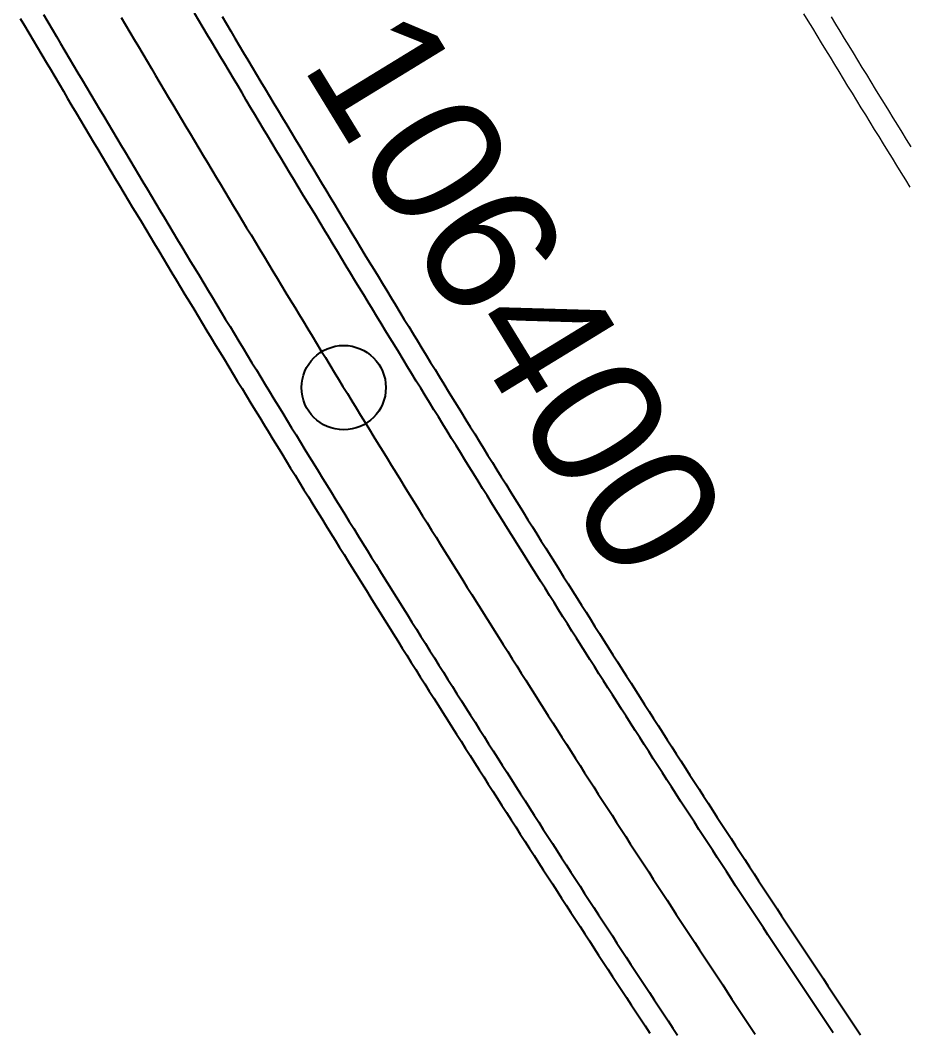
# Model space of a CAD drawing. Extents: x 2610184 to 2620710, y 1263771 to 1270672.
# Drawn here: x 2612871.2 to 2612923.8, y 1268101.6 to 1268161.6 of the extents above; entities that cross this region are included whole.
import ezdxf

# ---------------------------------------------------------------- set-up
doc = ezdxf.new("R2010")
doc.units = 0
doc.header["$LTSCALE"] = 5
doc.linetypes.add('DASHDOT', pattern=[10, 5, -2.5, 0, -2.5])
doc.linetypes.add('DASHEDX2', pattern=[3.75, 2.5, -1.25])
doc.layers.get('0').update_dxf_attribs({"color": 1, "linetype": 'CONTINUOUS'})
for name, color, linetype in [('Grundriss_16', 7, 'CONTINUOUS'), ('Grundriss_26', 7, 'CONTINUOUS'), ('TunnelacsheWest', 3, 'CONTINUOUS')]:
    doc.layers.add(name, color=color, linetype=linetype)
doc.styles.add('ARIAL', font='arial.ttf')

# ---------------------------------------------------------------- blocks, each defined once
blk = doc.blocks.new('CDWK_PTTYP10')
at = {"color": 0, "lineweight": -2}
blk.add_circle((0, 0), 0.5, dxfattribs=at)

msp = doc.modelspace()

# ---------------------------------------------------------------- linework, layer by layer
at = {"layer": 'Grundriss_16', "color": 1, "linetype": 'DASHEDX2', "lineweight": -3, "ltscale": 0.75}
for points in [[(2612872.609, 1268161.983), (2612872.863, 1268161.551), (2612873.118, 1268161.12), (2612873.373, 1268160.688), (2612873.629, 1268160.257), (2612873.884, 1268159.826), (2612874.139, 1268159.394), (2612874.395, 1268158.963), (2612874.65, 1268158.532), (2612874.906, 1268158.101), (2612875.162, 1268157.669), (2612875.418, 1268157.238), (2612875.674, 1268156.807), (2612875.93, 1268156.376), (2612876.186, 1268155.946), (2612876.442, 1268155.515), (2612876.699, 1268155.084), (2612876.955, 1268154.653), (2612877.212, 1268154.223), (2612877.469, 1268153.792), (2612877.726, 1268153.362), (2612877.983, 1268152.931), (2612878.24, 1268152.501), (2612878.497, 1268152.07), (2612878.755, 1268151.64), (2612879.012, 1268151.21), (2612879.27, 1268150.78), (2612879.528, 1268150.35), (2612879.786, 1268149.92), (2612880.044, 1268149.49), (2612880.302, 1268149.06), (2612880.56, 1268148.63), (2612880.819, 1268148.2), (2612881.077, 1268147.77), (2612881.336, 1268147.341), (2612881.594, 1268146.911), (2612881.853, 1268146.482), (2612882.112, 1268146.052), (2612882.372, 1268145.623), (2612882.631, 1268145.194), (2612882.89, 1268144.765), (2612883.15, 1268144.336), (2612883.41, 1268143.906), (2612883.67, 1268143.477), (2612883.929, 1268143.049), (2612884.19, 1268142.62), (2612884.45, 1268142.191), (2612884.71, 1268141.762), (2612884.971, 1268141.334), (2612885.231, 1268140.905), (2612885.492, 1268140.477), (2612885.753, 1268140.048), (2612886.014, 1268139.62), (2612886.276, 1268139.192), (2612886.537, 1268138.764), (2612886.799, 1268138.336), (2612887.06, 1268137.908), (2612887.322, 1268137.48), (2612887.584, 1268137.052), (2612887.846, 1268136.624), (2612888.108, 1268136.197), (2612888.371, 1268135.769), (2612888.633, 1268135.342), (2612888.896, 1268134.914), (2612889.159, 1268134.487), (2612889.422, 1268134.06), (2612889.685, 1268133.633), (2612889.948, 1268133.205), (2612890.212, 1268132.779), (2612890.476, 1268132.352), (2612890.739, 1268131.925), (2612891.003, 1268131.498), (2612891.267, 1268131.072), (2612891.532, 1268130.645), (2612891.796, 1268130.219), (2612892.061, 1268129.792), (2612892.326, 1268129.366), (2612892.59, 1268128.94), (2612892.856, 1268128.514), (2612893.121, 1268128.088), (2612893.386, 1268127.662), (2612893.652, 1268127.236), (2612893.918, 1268126.81), (2612894.183, 1268126.385), (2612894.449, 1268125.959), (2612894.716, 1268125.534), (2612894.982, 1268125.109), (2612895.249, 1268124.683), (2612895.515, 1268124.258), (2612895.782, 1268123.833), (2612896.05, 1268123.408), (2612896.317, 1268122.984), (2612896.584, 1268122.559), (2612896.852, 1268122.134), (2612897.12, 1268121.71), (2612897.388, 1268121.285), (2612897.656, 1268120.861), (2612897.924, 1268120.437), (2612898.193, 1268120.013), (2612898.461, 1268119.589), (2612898.73, 1268119.165), (2612898.999, 1268118.741), (2612899.268, 1268118.318), (2612899.538, 1268117.894), (2612899.807, 1268117.471), (2612900.077, 1268117.047), (2612900.347, 1268116.624), (2612900.617, 1268116.201), (2612900.888, 1268115.778), (2612901.158, 1268115.355), (2612901.429, 1268114.932), (2612901.7, 1268114.509), (2612901.971, 1268114.087), (2612902.242, 1268113.664), (2612902.514, 1268113.242), (2612902.785, 1268112.82), (2612903.057, 1268112.398), (2612903.329, 1268111.976), (2612903.601, 1268111.554), (2612903.874, 1268111.132), (2612904.146, 1268110.71), (2612904.419, 1268110.289), (2612904.692, 1268109.867), (2612904.965, 1268109.446), (2612905.239, 1268109.025), (2612905.512, 1268108.604), (2612905.786, 1268108.183), (2612906.06, 1268107.762), (2612906.334, 1268107.342), (2612906.609, 1268106.921), (2612906.883, 1268106.501), (2612907.158, 1268106.08), (2612907.433, 1268105.66), (2612907.708, 1268105.24), (2612907.984, 1268104.82), (2612908.26, 1268104.4), (2612908.535, 1268103.981), (2612908.811, 1268103.561), (2612909.088, 1268103.142), (2612909.364, 1268102.722), (2612909.641, 1268102.303), (2612909.918, 1268101.884), (2612910.195, 1268101.465)], [(2612919.419, 1268101.593), (2612919.142, 1268102.008), (2612918.865, 1268102.422), (2612918.588, 1268102.837), (2612918.312, 1268103.251), (2612918.036, 1268103.666), (2612917.76, 1268104.081), (2612917.484, 1268104.496), (2612917.208, 1268104.911), (2612916.933, 1268105.327), (2612916.658, 1268105.742), (2612916.383, 1268106.158), (2612916.108, 1268106.574), (2612915.833, 1268106.99), (2612915.559, 1268107.406), (2612915.285, 1268107.822), (2612915.011, 1268108.239), (2612914.737, 1268108.655), (2612914.463, 1268109.072), (2612914.19, 1268109.489), (2612913.917, 1268109.906), (2612913.644, 1268110.323), (2612913.371, 1268110.74), (2612913.098, 1268111.157), (2612912.826, 1268111.575), (2612912.554, 1268111.993), (2612912.282, 1268112.41), (2612912.01, 1268112.828), (2612911.738, 1268113.246), (2612911.467, 1268113.665), (2612911.195, 1268114.083), (2612910.924, 1268114.501), (2612910.654, 1268114.92), (2612910.383, 1268115.339), (2612910.112, 1268115.757), (2612909.842, 1268116.176), (2612909.572, 1268116.595), (2612909.302, 1268117.015), (2612909.032, 1268117.434), (2612908.762, 1268117.853), (2612908.493, 1268118.273), (2612908.224, 1268118.693), (2612907.955, 1268119.112), (2612907.686, 1268119.532), (2612907.417, 1268119.952), (2612907.149, 1268120.373), (2612906.88, 1268120.793), (2612906.612, 1268121.213), (2612906.344, 1268121.634), (2612906.076, 1268122.055), (2612905.809, 1268122.476), (2612905.541, 1268122.896), (2612905.274, 1268123.317), (2612905.007, 1268123.739), (2612904.74, 1268124.16), (2612904.473, 1268124.581), (2612904.206, 1268125.003), (2612903.94, 1268125.424), (2612903.674, 1268125.846), (2612903.407, 1268126.268), (2612903.141, 1268126.69), (2612902.876, 1268127.112), (2612902.61, 1268127.534), (2612902.345, 1268127.957), (2612902.079, 1268128.379), (2612901.814, 1268128.801), (2612901.549, 1268129.224), (2612901.284, 1268129.647), (2612901.02, 1268130.07), (2612900.755, 1268130.493), (2612900.491, 1268130.916), (2612900.227, 1268131.339), (2612899.963, 1268131.762), (2612899.699, 1268132.186), (2612899.435, 1268132.609), (2612899.172, 1268133.033), (2612898.908, 1268133.456), (2612898.645, 1268133.88), (2612898.382, 1268134.304), (2612898.119, 1268134.728), (2612897.856, 1268135.152), (2612897.594, 1268135.576), (2612897.331, 1268136.001), (2612897.069, 1268136.425), (2612896.806, 1268136.85), (2612896.544, 1268137.274), (2612896.283, 1268137.699), (2612896.021, 1268138.124), (2612895.759, 1268138.549), (2612895.498, 1268138.974), (2612895.236, 1268139.399), (2612894.975, 1268139.824), (2612894.714, 1268140.249), (2612894.453, 1268140.675), (2612894.193, 1268141.1), (2612893.932, 1268141.526), (2612893.671, 1268141.952), (2612893.411, 1268142.377), (2612893.151, 1268142.803), (2612892.891, 1268143.229), (2612892.631, 1268143.655), (2612892.371, 1268144.081), (2612892.112, 1268144.508), (2612891.852, 1268144.934), (2612891.593, 1268145.36), (2612891.333, 1268145.787), (2612891.074, 1268146.213), (2612890.815, 1268146.64), (2612890.556, 1268147.067), (2612890.298, 1268147.494), (2612890.039, 1268147.921), (2612889.781, 1268148.348), (2612889.522, 1268148.775), (2612889.264, 1268149.202), (2612889.006, 1268149.629), (2612888.748, 1268150.057), (2612888.49, 1268150.484), (2612888.232, 1268150.912), (2612887.975, 1268151.339), (2612887.717, 1268151.767), (2612887.46, 1268152.195), (2612887.203, 1268152.623), (2612886.945, 1268153.05), (2612886.688, 1268153.478), (2612886.431, 1268153.907), (2612886.175, 1268154.335), (2612885.918, 1268154.763), (2612885.661, 1268155.191), (2612885.405, 1268155.62), (2612885.149, 1268156.048), (2612884.892, 1268156.477), (2612884.636, 1268156.905), (2612884.38, 1268157.334), (2612884.124, 1268157.763), (2612883.869, 1268158.192), (2612883.613, 1268158.621), (2612883.357, 1268159.05), (2612883.102, 1268159.479), (2612882.847, 1268159.908), (2612882.591, 1268160.337), (2612882.336, 1268160.766), (2612882.081, 1268161.196), (2612881.826, 1268161.625), (2612881.571, 1268162.054)], [(2612883.199, 1268161.859), (2612883.454, 1268161.43), (2612883.709, 1268161.001), (2612883.964, 1268160.572), (2612884.219, 1268160.144), (2612884.474, 1268159.715), (2612884.73, 1268159.286), (2612884.985, 1268158.857), (2612885.241, 1268158.429), (2612885.497, 1268158), (2612885.752, 1268157.572), (2612886.008, 1268157.144), (2612886.264, 1268156.715), (2612886.521, 1268156.287), (2612886.777, 1268155.859), (2612887.033, 1268155.431), (2612887.29, 1268155.003), (2612887.546, 1268154.575), (2612887.803, 1268154.148), (2612888.06, 1268153.72), (2612888.317, 1268153.292), (2612888.574, 1268152.865), (2612888.831, 1268152.437), (2612889.088, 1268152.01), (2612889.346, 1268151.583), (2612889.603, 1268151.155), (2612889.861, 1268150.728), (2612890.119, 1268150.301), (2612890.377, 1268149.874), (2612890.635, 1268149.448), (2612890.893, 1268149.021), (2612891.151, 1268148.594), (2612891.409, 1268148.167), (2612891.668, 1268147.741), (2612891.927, 1268147.315), (2612892.185, 1268146.888), (2612892.444, 1268146.462), (2612892.703, 1268146.036), (2612892.963, 1268145.61), (2612893.222, 1268145.184), (2612893.481, 1268144.758), (2612893.741, 1268144.332), (2612894.001, 1268143.906), (2612894.26, 1268143.481), (2612894.52, 1268143.055), (2612894.78, 1268142.63), (2612895.041, 1268142.205), (2612895.301, 1268141.779), (2612895.562, 1268141.354), (2612895.822, 1268140.929), (2612896.083, 1268140.504), (2612896.344, 1268140.08), (2612896.605, 1268139.655), (2612896.866, 1268139.23), (2612897.128, 1268138.806), (2612897.389, 1268138.381), (2612897.651, 1268137.957), (2612897.913, 1268137.533), (2612898.175, 1268137.109), (2612898.437, 1268136.685), (2612898.699, 1268136.261), (2612898.961, 1268135.837), (2612899.224, 1268135.413), (2612899.487, 1268134.989), (2612899.749, 1268134.566), (2612900.012, 1268134.143), (2612900.276, 1268133.719), (2612900.539, 1268133.296), (2612900.802, 1268132.873), (2612901.066, 1268132.45), (2612901.33, 1268132.027), (2612901.594, 1268131.604), (2612901.858, 1268131.182), (2612902.122, 1268130.759), (2612902.386, 1268130.337), (2612902.651, 1268129.914), (2612902.915, 1268129.492), (2612903.18, 1268129.07), (2612903.445, 1268128.648), (2612903.711, 1268128.226), (2612903.976, 1268127.805), (2612904.241, 1268127.383), (2612904.507, 1268126.961), (2612904.773, 1268126.54), (2612905.039, 1268126.119), (2612905.305, 1268125.698), (2612905.571, 1268125.276), (2612905.838, 1268124.856), (2612906.105, 1268124.435), (2612906.371, 1268124.014), (2612906.638, 1268123.593), (2612906.906, 1268123.173), (2612907.173, 1268122.753), (2612907.441, 1268122.332), (2612907.708, 1268121.912), (2612907.976, 1268121.492), (2612908.244, 1268121.072), (2612908.512, 1268120.653), (2612908.781, 1268120.233), (2612909.049, 1268119.814), (2612909.318, 1268119.394), (2612909.587, 1268118.975), (2612909.856, 1268118.556), (2612910.125, 1268118.137), (2612910.395, 1268117.718), (2612910.665, 1268117.299), (2612910.934, 1268116.881), (2612911.204, 1268116.462), (2612911.475, 1268116.044), (2612911.745, 1268115.626), (2612912.016, 1268115.208), (2612912.286, 1268114.79), (2612912.557, 1268114.372), (2612912.828, 1268113.954), (2612913.1, 1268113.537), (2612913.371, 1268113.12), (2612913.643, 1268112.702), (2612913.915, 1268112.285), (2612914.187, 1268111.868), (2612914.459, 1268111.451), (2612914.732, 1268111.035), (2612915.004, 1268110.618), (2612915.277, 1268110.202), (2612915.55, 1268109.785), (2612915.823, 1268109.369), (2612916.097, 1268108.953), (2612916.371, 1268108.537), (2612916.644, 1268108.121), (2612916.918, 1268107.706), (2612917.193, 1268107.29), (2612917.467, 1268106.875), (2612917.742, 1268106.46), (2612918.017, 1268106.045), (2612918.292, 1268105.63), (2612918.567, 1268105.215), (2612918.842, 1268104.801), (2612919.118, 1268104.386), (2612919.394, 1268103.972), (2612919.67, 1268103.558), (2612919.946, 1268103.144), (2612920.222, 1268102.73), (2612920.499, 1268102.316), (2612920.776, 1268101.903), (2612921.053, 1268101.489)], [(2612871.234, 1268161.754), (2612871.489, 1268161.322), (2612871.744, 1268160.89), (2612871.999, 1268160.459), (2612872.254, 1268160.027), (2612872.51, 1268159.595), (2612872.765, 1268159.163), (2612873.021, 1268158.732), (2612873.276, 1268158.3), (2612873.532, 1268157.869), (2612873.788, 1268157.437), (2612874.044, 1268157.006), (2612874.3, 1268156.575), (2612874.556, 1268156.143), (2612874.812, 1268155.712), (2612875.069, 1268155.281), (2612875.325, 1268154.85), (2612875.582, 1268154.419), (2612875.839, 1268153.988), (2612876.096, 1268153.557), (2612876.353, 1268153.126), (2612876.61, 1268152.695), (2612876.867, 1268152.264), (2612877.124, 1268151.834), (2612877.382, 1268151.403), (2612877.639, 1268150.972), (2612877.897, 1268150.542), (2612878.155, 1268150.111), (2612878.413, 1268149.681), (2612878.671, 1268149.251), (2612878.929, 1268148.821), (2612879.187, 1268148.39), (2612879.446, 1268147.96), (2612879.705, 1268147.53), (2612879.963, 1268147.1), (2612880.222, 1268146.67), (2612880.481, 1268146.24), (2612880.74, 1268145.81), (2612880.999, 1268145.381), (2612881.259, 1268144.951), (2612881.518, 1268144.521), (2612881.778, 1268144.092), (2612882.038, 1268143.662), (2612882.298, 1268143.233), (2612882.558, 1268142.804), (2612882.818, 1268142.375), (2612883.078, 1268141.945), (2612883.339, 1268141.516), (2612883.599, 1268141.087), (2612883.86, 1268140.658), (2612884.121, 1268140.229), (2612884.382, 1268139.801), (2612884.643, 1268139.372), (2612884.904, 1268138.943), (2612885.166, 1268138.515), (2612885.428, 1268138.086), (2612885.689, 1268137.658), (2612885.951, 1268137.229), (2612886.213, 1268136.801), (2612886.475, 1268136.373), (2612886.738, 1268135.945), (2612887, 1268135.517), (2612887.263, 1268135.089), (2612887.526, 1268134.661), (2612887.789, 1268134.233), (2612888.052, 1268133.806), (2612888.315, 1268133.378), (2612888.578, 1268132.95), (2612888.842, 1268132.523), (2612889.106, 1268132.096), (2612889.37, 1268131.668), (2612889.634, 1268131.241), (2612889.898, 1268130.814), (2612890.162, 1268130.387), (2612890.427, 1268129.96), (2612890.691, 1268129.533), (2612890.956, 1268129.107), (2612891.221, 1268128.68), (2612891.487, 1268128.253), (2612891.752, 1268127.827), (2612892.017, 1268127.4), (2612892.283, 1268126.974), (2612892.549, 1268126.548), (2612892.815, 1268126.122), (2612893.081, 1268125.696), (2612893.347, 1268125.27), (2612893.614, 1268124.844), (2612893.881, 1268124.418), (2612894.147, 1268123.993), (2612894.414, 1268123.567), (2612894.682, 1268123.142), (2612894.949, 1268122.716), (2612895.217, 1268122.291), (2612895.484, 1268121.866), (2612895.752, 1268121.441), (2612896.02, 1268121.016), (2612896.289, 1268120.591), (2612896.557, 1268120.166), (2612896.826, 1268119.742), (2612897.094, 1268119.317), (2612897.363, 1268118.893), (2612897.632, 1268118.468), (2612897.902, 1268118.044), (2612898.171, 1268117.62), (2612898.441, 1268117.196), (2612898.711, 1268116.772), (2612898.981, 1268116.348), (2612899.251, 1268115.925), (2612899.522, 1268115.501), (2612899.792, 1268115.078), (2612900.063, 1268114.654), (2612900.334, 1268114.231), (2612900.605, 1268113.808), (2612900.877, 1268113.385), (2612901.148, 1268112.962), (2612901.42, 1268112.539), (2612901.692, 1268112.116), (2612901.964, 1268111.694), (2612902.237, 1268111.271), (2612902.509, 1268110.849), (2612902.782, 1268110.426), (2612903.055, 1268110.004), (2612903.328, 1268109.582), (2612903.601, 1268109.16), (2612903.875, 1268108.739), (2612904.149, 1268108.317), (2612904.422, 1268107.895), (2612904.697, 1268107.474), (2612904.971, 1268107.053), (2612905.246, 1268106.631), (2612905.52, 1268106.21), (2612905.795, 1268105.789), (2612906.07, 1268105.369), (2612906.346, 1268104.948), (2612906.621, 1268104.527), (2612906.897, 1268104.107), (2612907.173, 1268103.686), (2612907.449, 1268103.266), (2612907.726, 1268102.846), (2612908.002, 1268102.426), (2612908.279, 1268102.006), (2612908.556, 1268101.587)]]:
    msp.add_lwpolyline(points, dxfattribs=at)
at = {"layer": 'Grundriss_26', "color": 1, "linetype": 'DASHEDX2', "lineweight": 18, "ltscale": 0.75}
for points in [[(2612917.67, 1268162.027), (2612917.931, 1268161.598), (2612918.192, 1268161.169), (2612918.453, 1268160.74), (2612918.714, 1268160.311), (2612918.975, 1268159.883), (2612919.237, 1268159.454), (2612919.498, 1268159.026), (2612919.76, 1268158.597), (2612920.022, 1268158.169), (2612920.284, 1268157.741), (2612920.546, 1268157.312), (2612920.809, 1268156.884), (2612921.071, 1268156.456), (2612921.334, 1268156.028), (2612921.597, 1268155.6), (2612921.86, 1268155.173), (2612922.123, 1268154.745), (2612922.386, 1268154.317), (2612922.65, 1268153.89), (2612922.913, 1268153.462), (2612923.177, 1268153.035), (2612923.441, 1268152.608), (2612923.705, 1268152.181), (2612923.97, 1268151.754)], [(2612919.302, 1268161.845), (2612919.563, 1268161.416), (2612919.824, 1268160.988), (2612920.085, 1268160.56), (2612920.346, 1268160.131), (2612920.608, 1268159.703), (2612920.869, 1268159.275), (2612921.131, 1268158.847), (2612921.393, 1268158.419), (2612921.655, 1268157.991), (2612921.917, 1268157.564), (2612922.179, 1268157.136), (2612922.442, 1268156.709), (2612922.704, 1268156.281), (2612922.967, 1268155.854), (2612923.23, 1268155.426), (2612923.493, 1268154.999), (2612923.756, 1268154.572), (2612924.02, 1268154.145)]]:
    msp.add_lwpolyline(points, dxfattribs=at)
at = {"layer": 'TunnelacsheWest', "color": 3, "linetype": 'DASHDOT', "lineweight": -3}
msp.add_lwpolyline([(2612877.218, 1268161.799), (2612877.473, 1268161.369), (2612877.728, 1268160.938), (2612877.983, 1268160.508), (2612878.239, 1268160.078), (2612878.494, 1268159.647), (2612878.749, 1268159.217), (2612879.005, 1268158.787), (2612879.261, 1268158.357), (2612879.516, 1268157.927), (2612879.772, 1268157.497), (2612880.028, 1268157.067), (2612880.284, 1268156.637), (2612880.54, 1268156.207), (2612880.797, 1268155.777), (2612881.053, 1268155.348), (2612881.31, 1268154.918), (2612881.566, 1268154.489), (2612881.823, 1268154.059), (2612882.08, 1268153.63), (2612882.337, 1268153.201), (2612882.594, 1268152.771), (2612882.851, 1268152.342), (2612883.109, 1268151.913), (2612883.366, 1268151.484), (2612883.624, 1268151.055), (2612883.881, 1268150.626), (2612884.139, 1268150.197), (2612884.397, 1268149.769), (2612884.655, 1268149.34), (2612884.913, 1268148.911), (2612885.172, 1268148.483), (2612885.43, 1268148.055), (2612885.689, 1268147.626), (2612885.947, 1268147.198), (2612886.206, 1268146.77), (2612886.465, 1268146.342), (2612886.724, 1268145.914), (2612886.984, 1268145.486), (2612887.243, 1268145.058), (2612887.502, 1268144.63), (2612887.762, 1268144.202), (2612888.022, 1268143.775), (2612888.282, 1268143.347), (2612888.542, 1268142.92), (2612888.802, 1268142.492), (2612889.062, 1268142.065), (2612889.323, 1268141.638), (2612889.583, 1268141.211), (2612889.844, 1268140.784), (2612890.105, 1268140.357), (2612890.366, 1268139.93), (2612890.627, 1268139.503), (2612890.888, 1268139.076), (2612891.15, 1268138.65), (2612891.411, 1268138.223), (2612891.673, 1268137.797), (2612891.935, 1268137.37), (2612892.197, 1268136.944), (2612892.459, 1268136.518), (2612892.721, 1268136.092), (2612892.984, 1268135.666), (2612893.246, 1268135.24), (2612893.509, 1268134.814), (2612893.772, 1268134.388), (2612894.035, 1268133.963), (2612894.298, 1268133.537), (2612894.562, 1268133.112), (2612894.825, 1268132.687), (2612895.089, 1268132.261), (2612895.353, 1268131.836), (2612895.617, 1268131.411), (2612895.881, 1268130.986), (2612896.145, 1268130.561), (2612896.41, 1268130.137), (2612896.674, 1268129.712), (2612896.939, 1268129.288), (2612897.204, 1268128.863), (2612897.469, 1268128.439), (2612897.735, 1268128.015), (2612898, 1268127.59), (2612898.266, 1268127.166), (2612898.531, 1268126.742), (2612898.797, 1268126.319), (2612899.063, 1268125.895), (2612899.33, 1268125.471), (2612899.596, 1268125.048), (2612899.863, 1268124.624), (2612900.13, 1268124.201), (2612900.397, 1268123.778), (2612900.664, 1268123.355), (2612900.931, 1268122.932), (2612901.198, 1268122.509), (2612901.466, 1268122.086), (2612901.734, 1268121.664), (2612902.002, 1268121.241), (2612902.27, 1268120.819), (2612902.538, 1268120.397), (2612902.807, 1268119.974), (2612903.076, 1268119.552), (2612903.345, 1268119.13), (2612903.614, 1268118.708), (2612903.883, 1268118.287), (2612904.152, 1268117.865), (2612904.422, 1268117.444), (2612904.692, 1268117.022), (2612904.962, 1268116.601), (2612905.232, 1268116.18), (2612905.502, 1268115.759), (2612905.773, 1268115.338), (2612906.043, 1268114.917), (2612906.314, 1268114.497), (2612906.585, 1268114.076), (2612906.857, 1268113.656), (2612907.128, 1268113.235), (2612907.4, 1268112.815), (2612907.672, 1268112.395), (2612907.944, 1268111.975), (2612908.216, 1268111.555), (2612908.489, 1268111.136), (2612908.761, 1268110.716), (2612909.034, 1268110.297), (2612909.307, 1268109.877), (2612909.58, 1268109.458), (2612909.854, 1268109.039), (2612910.127, 1268108.62), (2612910.401, 1268108.202), (2612910.675, 1268107.783), (2612910.949, 1268107.364), (2612911.224, 1268106.946), (2612911.498, 1268106.528), (2612911.773, 1268106.11), (2612912.048, 1268105.692), (2612912.323, 1268105.274), (2612912.599, 1268104.856), (2612912.874, 1268104.439), (2612913.15, 1268104.021), (2612913.426, 1268103.604), (2612913.702, 1268103.187), (2612913.979, 1268102.77), (2612914.256, 1268102.353), (2612914.532, 1268101.936), (2612914.81, 1268101.519)], dxfattribs=at)

# ---------------------------------------------------------------- block references
at = {"layer": 'Grundriss_16', "color": 1, "lineweight": -3, "xscale": 5, "yscale": 5}
msp.add_blockref('CDWK_PTTYP10', (2612890.409, 1268139.859), dxfattribs=at)

# ---------------------------------------------------------------- texts
at = {"layer": 'Grundriss_16', "color": 1, "lineweight": -3, "style": 'ARIAL'}
msp.add_text('106400', height=7.8125, rotation=301.46218, dxfattribs=at).set_placement((2612887.83, 1268159.042))

doc.saveas('drawing.dxf')
